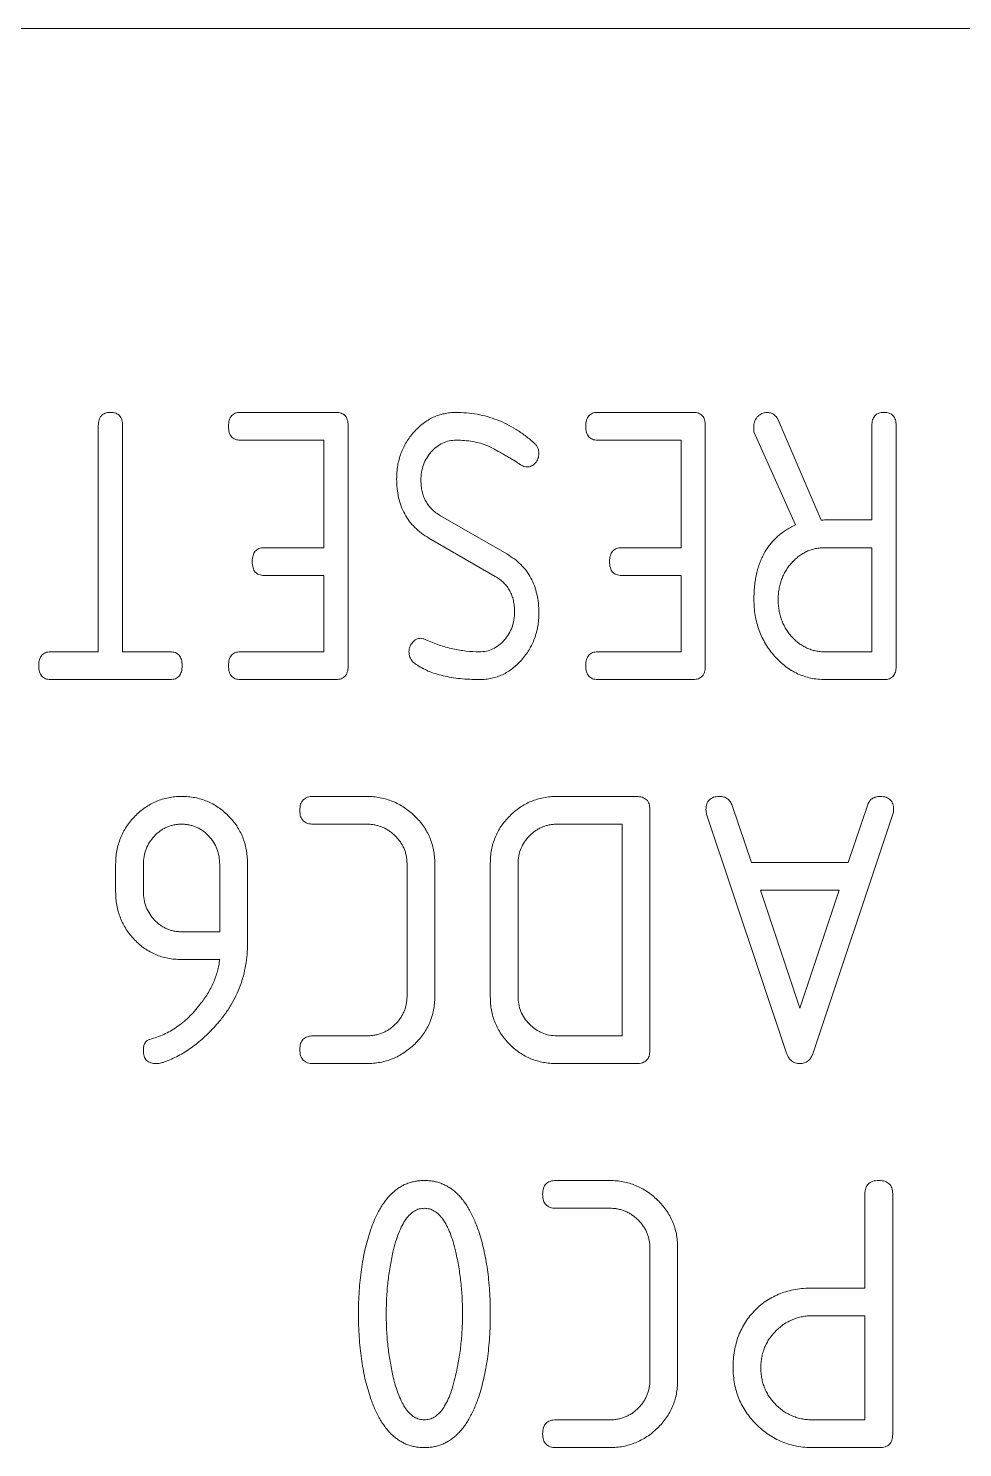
# Model space of a CAD drawing. Header units: inches. Extents: x 0.05 to 2.17, y 6.91 to 8.42.
# Drawn here: x 0.5062 to 0.7495, y 8.052 to 8.4215 of the extents above; entities that cross this region are included whole.
import ezdxf

# ---------------------------------------------------------------- set-up
doc = ezdxf.new("R2010")
doc.units = ezdxf.units.IN
doc.header["$MEASUREMENT"] = 0

msp = doc.modelspace()

# ---------------------------------------------------------------- linework, layer by layer
at = {"color": 7, "linetype": 'Continuous', "lineweight": 15}
for p, q in [((2.16353, 8.42152), (0.06353, 8.42152)), ((0.56143, 8.32152), (0.58632, 8.32152)), ((0.65448, 8.32152), (0.67936, 8.32152)), ((0.7015, 8.31955), (0.71273, 8.29346)), ((0.52444, 8.25918), (0.52444, 8.31806)), ((0.53076, 8.31806), (0.53076, 8.25918)), ((0.58948, 8.31804), (0.58948, 8.25543)), ((0.68252, 8.31804), (0.68252, 8.25543)), ((0.69517, 8.31646), (0.69517, 8.31804)), ((0.70598, 8.29221), (0.69517, 8.31646)), ((0.72589, 8.29351), (0.72589, 8.31802)), ((0.73221, 8.31804), (0.73221, 8.25543)), ((0.58316, 8.31429), (0.56143, 8.31429)), ((0.58316, 8.28629), (0.58316, 8.31429)), ((0.6762, 8.31429), (0.65448, 8.31429)), ((0.6762, 8.28629), (0.6762, 8.31429)), ((0.61357, 8.29461), (0.63084, 8.28465)), ((0.71383, 8.29351), (0.72589, 8.29351)), ((0.56765, 8.28629), (0.58316, 8.28629)), ((0.62782, 8.2788), (0.61055, 8.28877)), ((0.66069, 8.28629), (0.6762, 8.28629)), ((0.72589, 8.28629), (0.71369, 8.28629)), ((0.72589, 8.25918), (0.72589, 8.28629)), ((0.58316, 8.27906), (0.56765, 8.27906)), ((0.58316, 8.25918), (0.58316, 8.27906)), ((0.6762, 8.27906), (0.66069, 8.27906)), ((0.6762, 8.25918), (0.6762, 8.27906)), ((0.51203, 8.25918), (0.52444, 8.25918)), ((0.53076, 8.25918), (0.54317, 8.25918)), ((0.56143, 8.25918), (0.58316, 8.25918)), ((0.65448, 8.25918), (0.6762, 8.25918)), ((0.71369, 8.25918), (0.72589, 8.25918)), ((0.54317, 8.25196), (0.51203, 8.25196)), ((0.58632, 8.25196), (0.56143, 8.25196)), ((0.67936, 8.25196), (0.65448, 8.25196)), ((0.72912, 8.25196), (0.71369, 8.25196)), ((0.5804, 8.22152), (0.59436, 8.22152)), ((0.64384, 8.22152), (0.66461, 8.22152)), ((0.68951, 8.21917), (0.69454, 8.20435)), ((0.7197, 8.20435), (0.72473, 8.21917)), ((0.66807, 8.21804), (0.66807, 8.15543)), ((0.70368, 8.15464), (0.68285, 8.21693)), ((0.73139, 8.21693), (0.71061, 8.15475)), ((0.59436, 8.21429), (0.5804, 8.21429)), ((0.66084, 8.21429), (0.64391, 8.21429)), ((0.66084, 8.15918), (0.66084, 8.21429)), ((0.56328, 8.20422), (0.56328, 8.18326)), ((0.69454, 8.20435), (0.7197, 8.20435)), ((0.52896, 8.19674), (0.52896, 8.20383)), ((0.53618, 8.20379), (0.53618, 8.19679)), ((0.55606, 8.18629), (0.55606, 8.20379)), ((0.60484, 8.16952), (0.60484, 8.20396)), ((0.61206, 8.20413), (0.61206, 8.16935)), ((0.62652, 8.16935), (0.62652, 8.20413)), ((0.63374, 8.20396), (0.63374, 8.16952)), ((0.71737, 8.19713), (0.69687, 8.19713)), ((0.69687, 8.19713), (0.70713, 8.16636)), ((0.70713, 8.16636), (0.71737, 8.19713)), ((0.54612, 8.18629), (0.55606, 8.18629)), ((0.55606, 8.17906), (0.54605, 8.17906)), ((0.5804, 8.15918), (0.59436, 8.15918)), ((0.64391, 8.15918), (0.66084, 8.15918)), ((0.59436, 8.15196), (0.5804, 8.15196)), ((0.66461, 8.15196), (0.64384, 8.15196)), ((0.64364, 8.12152), (0.6576, 8.12152)), ((0.72408, 8.09351), (0.72408, 8.11802)), ((0.73131, 8.11804), (0.73131, 8.05543)), ((0.6576, 8.11429), (0.64364, 8.11429)), ((0.66807, 8.06952), (0.66807, 8.10396)), ((0.6753, 8.10413), (0.6753, 8.06935)), ((0.71035, 8.09351), (0.72408, 8.09351)), ((0.72408, 8.08629), (0.71053, 8.08629)), ((0.72408, 8.05918), (0.72408, 8.08629)), ((0.64364, 8.05918), (0.6576, 8.05918)), ((0.71053, 8.05918), (0.72408, 8.05918)), ((0.6576, 8.05196), (0.64364, 8.05196)), ((0.72785, 8.05196), (0.71053, 8.05196))]:
    msp.add_line(p, q, dxfattribs=at)
for points, knots in [([(0.52444, 8.31806), (0.52445, 8.31833), (0.52448, 8.31883), (0.5246, 8.31955), (0.52487, 8.32015), (0.52521, 8.32067), (0.52567, 8.32106), (0.52623, 8.32134), (0.52689, 8.32148), (0.52736, 8.3215), (0.5276, 8.32152)], [0, 0, 0, 0, 0.150342, 0.284503, 0.40473, 0.51639, 0.626551, 0.738335, 0.862778, 1, 1, 1, 1]), ([(0.5276, 8.32152), (0.52785, 8.32151), (0.52832, 8.32149), (0.52898, 8.32133), (0.52954, 8.32107), (0.53, 8.32066), (0.53036, 8.32016), (0.53059, 8.31955), (0.53075, 8.31884), (0.53076, 8.31833), (0.53076, 8.31806)], [0, 0, 0, 0, 0.139663, 0.26139, 0.375385, 0.483408, 0.596428, 0.715489, 0.850015, 1, 1, 1, 1]), ([(0.55834, 8.3179), (0.55835, 8.31819), (0.55836, 8.31872), (0.55852, 8.31946), (0.55875, 8.3201), (0.5591, 8.32062), (0.55955, 8.32103), (0.56009, 8.32132), (0.56073, 8.32149), (0.56119, 8.32151), (0.56143, 8.32152)], [0, 0, 0, 0, 0.155948, 0.293922, 0.41637, 0.528685, 0.637124, 0.746306, 0.867203, 1, 1, 1, 1]), ([(0.58632, 8.32152), (0.58657, 8.3215), (0.58704, 8.32148), (0.5877, 8.32133), (0.58825, 8.32105), (0.58872, 8.32066), (0.58907, 8.32016), (0.58931, 8.31955), (0.58947, 8.31883), (0.58948, 8.31832), (0.58948, 8.31804)], [0, 0, 0, 0, 0.139372, 0.260845, 0.375774, 0.481867, 0.594652, 0.713464, 0.847709, 1, 1, 1, 1]), ([(0.60213, 8.3042), (0.60214, 8.30478), (0.60217, 8.30593), (0.60238, 8.30763), (0.60274, 8.30926), (0.60323, 8.31083), (0.60387, 8.31233), (0.60466, 8.31377), (0.60558, 8.31514), (0.60664, 8.31644), (0.60779, 8.31762), (0.60902, 8.31867), (0.6103, 8.31954), (0.61164, 8.32027), (0.61304, 8.32082), (0.6145, 8.32122), (0.61601, 8.32146), (0.61704, 8.3215), (0.61755, 8.32152)], [0, 0, 0, 0, 0.068018, 0.134301, 0.198804, 0.262594, 0.325206, 0.388983, 0.452981, 0.518037, 0.583152, 0.644979, 0.705331, 0.763946, 0.822266, 0.880239, 0.93962, 1, 1, 1, 1]), ([(0.61755, 8.32152), (0.61849, 8.32149), (0.62035, 8.32144), (0.6231, 8.32106), (0.62576, 8.32046), (0.62834, 8.31959), (0.63086, 8.31849), (0.63327, 8.31712), (0.63562, 8.31553), (0.63707, 8.31429), (0.63781, 8.31367)], [0, 0, 0, 0, 0.126507, 0.250812, 0.373288, 0.495189, 0.618027, 0.742566, 0.86957, 1, 1, 1, 1]), ([(0.65139, 8.3179), (0.65139, 8.31819), (0.6514, 8.31872), (0.65156, 8.31946), (0.65179, 8.3201), (0.65214, 8.32062), (0.65259, 8.32103), (0.65313, 8.32132), (0.65378, 8.32149), (0.65424, 8.32151), (0.65448, 8.32152)], [0, 0, 0, 0, 0.155948, 0.293922, 0.41637, 0.528685, 0.637124, 0.746306, 0.867203, 1, 1, 1, 1]), ([(0.67936, 8.32152), (0.67961, 8.3215), (0.68008, 8.32148), (0.68074, 8.32133), (0.6813, 8.32105), (0.68176, 8.32066), (0.68212, 8.32016), (0.68235, 8.31955), (0.68251, 8.31883), (0.68252, 8.31832), (0.68252, 8.31804)], [0, 0, 0, 0, 0.139372, 0.260845, 0.375774, 0.481867, 0.594652, 0.713464, 0.847709, 1, 1, 1, 1]), ([(0.69517, 8.31804), (0.69518, 8.31827), (0.69519, 8.31871), (0.69542, 8.31934), (0.69572, 8.31994), (0.69617, 8.32047), (0.69667, 8.32093), (0.69724, 8.32126), (0.69785, 8.32147), (0.69828, 8.3215), (0.69849, 8.32152)], [0, 0, 0, 0, 0.125764, 0.248873, 0.375285, 0.506038, 0.638223, 0.761245, 0.879283, 1, 1, 1, 1]), ([(0.69849, 8.32152), (0.69882, 8.32149), (0.69945, 8.32145), (0.70032, 8.32106), (0.70104, 8.32042), (0.70134, 8.31985), (0.7015, 8.31955)], [0, 0, 0, 0, 0.257866, 0.496797, 0.735613, 1, 1, 1, 1]), ([(0.72589, 8.31802), (0.7259, 8.31829), (0.72592, 8.31881), (0.72605, 8.31953), (0.72632, 8.32014), (0.72665, 8.32066), (0.72712, 8.32104), (0.72767, 8.32134), (0.72833, 8.32148), (0.7288, 8.3215), (0.72905, 8.32152)], [0, 0, 0, 0, 0.151993, 0.287864, 0.407326, 0.518275, 0.627735, 0.740001, 0.863652, 1, 1, 1, 1]), ([(0.72905, 8.32152), (0.7293, 8.3215), (0.72977, 8.32148), (0.73043, 8.32133), (0.73098, 8.32105), (0.73145, 8.32066), (0.7318, 8.32016), (0.73203, 8.31955), (0.7322, 8.31883), (0.7322, 8.31832), (0.73221, 8.31804)], [0, 0, 0, 0, 0.139372, 0.260845, 0.375774, 0.481867, 0.594652, 0.713464, 0.847709, 1, 1, 1, 1]), ([(0.56143, 8.31429), (0.56119, 8.3143), (0.56073, 8.31432), (0.56009, 8.31448), (0.55955, 8.31478), (0.5591, 8.31518), (0.55875, 8.31571), (0.55852, 8.31634), (0.55836, 8.31708), (0.55835, 8.31762), (0.55834, 8.3179)], [0, 0, 0, 0, 0.132797, 0.253694, 0.362876, 0.471315, 0.58363, 0.706078, 0.844052, 1, 1, 1, 1]), ([(0.65448, 8.31429), (0.65424, 8.3143), (0.65378, 8.31432), (0.65313, 8.31448), (0.65259, 8.31478), (0.65214, 8.31518), (0.65179, 8.31571), (0.65156, 8.31634), (0.6514, 8.31708), (0.65139, 8.31762), (0.65139, 8.3179)], [0, 0, 0, 0, 0.132797, 0.253694, 0.362876, 0.471315, 0.58363, 0.706078, 0.844052, 1, 1, 1, 1]), ([(0.61767, 8.31429), (0.61705, 8.31426), (0.61583, 8.31419), (0.61409, 8.31358), (0.61249, 8.31261), (0.6111, 8.31127), (0.60991, 8.30969), (0.60907, 8.3079), (0.60854, 8.30595), (0.60848, 8.3046), (0.60845, 8.3039)], [0, 0, 0, 0, 0.119624, 0.236601, 0.354532, 0.481489, 0.61041, 0.736143, 0.864956, 1, 1, 1, 1]), ([(0.62585, 8.31282), (0.62522, 8.31305), (0.62394, 8.31352), (0.62192, 8.31395), (0.61982, 8.31425), (0.61839, 8.31428), (0.61767, 8.31429)], [0, 0, 0, 0, 0.2422726, 0.4879071, 0.7399275, 1, 1, 1, 1]), ([(0.63432, 8.30795), (0.63408, 8.30811), (0.63358, 8.30845), (0.63276, 8.30898), (0.63184, 8.30952), (0.63084, 8.31012), (0.62972, 8.31073), (0.62852, 8.3114), (0.62722, 8.31211), (0.62632, 8.31258), (0.62585, 8.31282)], [0, 0, 0, 0, 0.088515, 0.187864, 0.297329, 0.416456, 0.547041, 0.687304, 0.838513, 1, 1, 1, 1]), ([(0.63781, 8.31367), (0.63802, 8.31347), (0.63842, 8.31308), (0.63885, 8.31238), (0.63912, 8.31162), (0.63915, 8.31108), (0.63916, 8.3108)], [0, 0, 0, 0, 0.262511, 0.506795, 0.748356, 1, 1, 1, 1]), ([(0.63609, 8.30732), (0.63581, 8.30735), (0.63518, 8.30744), (0.63463, 8.30777), (0.63432, 8.30795)], [0, 0, 0, 0, 0.43297, 1, 1, 1, 1]), ([(0.63916, 8.3108), (0.63915, 8.31057), (0.63913, 8.31012), (0.63896, 8.30947), (0.63866, 8.30887), (0.63826, 8.30833), (0.63779, 8.30789), (0.63727, 8.30755), (0.63669, 8.30736), (0.63629, 8.30733), (0.63609, 8.30732)], [0, 0, 0, 0, 0.134821, 0.262538, 0.39131, 0.520752, 0.648793, 0.765945, 0.881286, 1, 1, 1, 1]), ([(0.61055, 8.28877), (0.60988, 8.28919), (0.60857, 8.29001), (0.60685, 8.29152), (0.60538, 8.29319), (0.60418, 8.29505), (0.60326, 8.29709), (0.60259, 8.29931), (0.60219, 8.3017), (0.60215, 8.30335), (0.60213, 8.3042)], [0, 0, 0, 0, 0.1282779, 0.2505507, 0.3700941, 0.4882234, 0.6081099, 0.7324587, 0.8624486, 1, 1, 1, 1]), ([(0.60845, 8.3039), (0.60847, 8.30339), (0.6085, 8.30239), (0.60874, 8.30095), (0.60913, 8.29962), (0.60971, 8.2984), (0.61043, 8.29727), (0.61132, 8.29626), (0.61237, 8.29536), (0.61317, 8.29487), (0.61357, 8.29461)], [0, 0, 0, 0, 0.13804, 0.267551, 0.390365, 0.510299, 0.629203, 0.748396, 0.871287, 1, 1, 1, 1]), ([(0.71273, 8.29346), (0.71289, 8.29347), (0.71326, 8.29351), (0.71362, 8.29351), (0.71383, 8.29351)], [0, 0, 0, 0, 0.4367876, 1, 1, 1, 1]), ([(0.69517, 8.27282), (0.69518, 8.27341), (0.6952, 8.27456), (0.69532, 8.27625), (0.69553, 8.27787), (0.69583, 8.27941), (0.69621, 8.28088), (0.69668, 8.28229), (0.69723, 8.28362), (0.69786, 8.28487), (0.69857, 8.28606), (0.69938, 8.28716), (0.70026, 8.28819), (0.70125, 8.28914), (0.7023, 8.29003), (0.70345, 8.29084), (0.70467, 8.29157), (0.70554, 8.292), (0.70598, 8.29221)], [0, 0, 0, 0, 0.07476, 0.14671, 0.215459, 0.281829, 0.346072, 0.408467, 0.469315, 0.528944, 0.586879, 0.644642, 0.702295, 0.7598, 0.818364, 0.877096, 0.937697, 1, 1, 1, 1]), ([(0.56454, 8.28267), (0.56454, 8.28296), (0.56455, 8.28349), (0.56471, 8.28423), (0.56495, 8.28487), (0.56529, 8.28539), (0.56574, 8.2858), (0.56629, 8.28608), (0.56694, 8.28626), (0.5674, 8.28628), (0.56765, 8.28629)], [0, 0, 0, 0, 0.155579, 0.293226, 0.415384, 0.527434, 0.635616, 0.746825, 0.864935, 1, 1, 1, 1]), ([(0.65758, 8.28267), (0.65759, 8.28296), (0.6576, 8.28349), (0.65776, 8.28423), (0.65799, 8.28487), (0.65834, 8.28539), (0.65879, 8.2858), (0.65934, 8.28608), (0.65998, 8.28626), (0.66044, 8.28628), (0.66069, 8.28629)], [0, 0, 0, 0, 0.155579, 0.293226, 0.415384, 0.527434, 0.635616, 0.746825, 0.864935, 1, 1, 1, 1]), ([(0.71369, 8.28629), (0.71327, 8.28628), (0.71245, 8.28626), (0.71123, 8.28607), (0.71007, 8.28575), (0.70895, 8.28534), (0.7079, 8.28476), (0.70687, 8.28409), (0.70592, 8.28328), (0.70501, 8.28237), (0.70417, 8.28138), (0.70348, 8.2803), (0.70286, 8.27918), (0.70236, 8.278), (0.70196, 8.27676), (0.7017, 8.27546), (0.70152, 8.27412), (0.70151, 8.2732), (0.7015, 8.27273)], [0, 0, 0, 0, 0.061922, 0.121689, 0.180699, 0.239434, 0.298513, 0.357695, 0.419367, 0.483259, 0.547423, 0.610654, 0.67317, 0.735779, 0.799965, 0.864579, 0.931134, 1, 1, 1, 1]), ([(0.56765, 8.27906), (0.5674, 8.27907), (0.56694, 8.27908), (0.56629, 8.27926), (0.56574, 8.27954), (0.56529, 8.27995), (0.56495, 8.28048), (0.56471, 8.28111), (0.56455, 8.28185), (0.56454, 8.28239), (0.56454, 8.28267)], [0, 0, 0, 0, 0.135065, 0.253175, 0.364384, 0.472566, 0.584616, 0.706774, 0.844421, 1, 1, 1, 1]), ([(0.63084, 8.28465), (0.6315, 8.28423), (0.63279, 8.28342), (0.6345, 8.28193), (0.63596, 8.28027), (0.63714, 8.27841), (0.63805, 8.27637), (0.6387, 8.27416), (0.6391, 8.27178), (0.63914, 8.27013), (0.63916, 8.26928)], [0, 0, 0, 0, 0.127287, 0.249157, 0.368281, 0.486652, 0.606889, 0.730973, 0.861685, 1, 1, 1, 1]), ([(0.66069, 8.27906), (0.66044, 8.27907), (0.65998, 8.27908), (0.65934, 8.27926), (0.65879, 8.27954), (0.65834, 8.27995), (0.65799, 8.28048), (0.65776, 8.28111), (0.6576, 8.28185), (0.65759, 8.28239), (0.65758, 8.28267)], [0, 0, 0, 0, 0.135065, 0.253175, 0.364384, 0.472566, 0.584616, 0.706774, 0.844421, 1, 1, 1, 1]), ([(0.63284, 8.26957), (0.63282, 8.27009), (0.63279, 8.27108), (0.63257, 8.27252), (0.63217, 8.27385), (0.63162, 8.27507), (0.63089, 8.27617), (0.63004, 8.27719), (0.62899, 8.27806), (0.62821, 8.27855), (0.62782, 8.2788)], [0, 0, 0, 0, 0.139288, 0.269764, 0.393688, 0.514174, 0.631318, 0.750752, 0.872956, 1, 1, 1, 1]), ([(0.71369, 8.25196), (0.71306, 8.25198), (0.71181, 8.25202), (0.70998, 8.2523), (0.70822, 8.25279), (0.70653, 8.25346), (0.70491, 8.2543), (0.70338, 8.25537), (0.70191, 8.25661), (0.70054, 8.25803), (0.69928, 8.25957), (0.69818, 8.26123), (0.69724, 8.26295), (0.6965, 8.26477), (0.6959, 8.26667), (0.69548, 8.26865), (0.69522, 8.27071), (0.69519, 8.27211), (0.69517, 8.27282)], [0, 0, 0, 0, 0.061043, 0.120429, 0.178922, 0.237127, 0.295732, 0.355291, 0.417267, 0.481289, 0.546298, 0.609637, 0.672739, 0.735763, 0.799647, 0.864782, 0.931252, 1, 1, 1, 1]), ([(0.7015, 8.27273), (0.70151, 8.27227), (0.70152, 8.27135), (0.70171, 8.27001), (0.70196, 8.26871), (0.70237, 8.26748), (0.70285, 8.26629), (0.70348, 8.26517), (0.70417, 8.26409), (0.70501, 8.2631), (0.70592, 8.26219), (0.70687, 8.26138), (0.70789, 8.26071), (0.70895, 8.26015), (0.71007, 8.25971), (0.71123, 8.2594), (0.71245, 8.25921), (0.71327, 8.25919), (0.71369, 8.25918)], [0, 0, 0, 0, 0.068873, 0.135434, 0.200054, 0.263584, 0.32684, 0.389362, 0.452599, 0.516769, 0.580667, 0.642345, 0.701532, 0.760293, 0.819284, 0.8783, 0.938072, 1, 1, 1, 1]), ([(0.62369, 8.25918), (0.62431, 8.25922), (0.62552, 8.25928), (0.62724, 8.25989), (0.62882, 8.26087), (0.63022, 8.26219), (0.63137, 8.26379), (0.63225, 8.26557), (0.63275, 8.26752), (0.63281, 8.26888), (0.63284, 8.26957)], [0, 0, 0, 0, 0.119129, 0.235647, 0.353207, 0.479311, 0.608879, 0.73545, 0.864483, 1, 1, 1, 1]), ([(0.63916, 8.26928), (0.63915, 8.26869), (0.63913, 8.26754), (0.63891, 8.26584), (0.63856, 8.26421), (0.63806, 8.26264), (0.63742, 8.26114), (0.63664, 8.2597), (0.63572, 8.25833), (0.63467, 8.25703), (0.63352, 8.25585), (0.63231, 8.25481), (0.63103, 8.25393), (0.6297, 8.2532), (0.6283, 8.25265), (0.62686, 8.25226), (0.62535, 8.25201), (0.62433, 8.25197), (0.62381, 8.25196)], [0, 0, 0, 0, 0.068161, 0.1345827, 0.1992205, 0.263145, 0.3263934, 0.3895583, 0.4536901, 0.5193098, 0.5837841, 0.6457411, 0.7057667, 0.7645045, 0.8224356, 0.8805305, 0.9394939, 1, 1, 1, 1]), ([(0.60535, 8.25918), (0.60536, 8.25942), (0.60538, 8.25987), (0.60555, 8.26052), (0.60585, 8.26111), (0.60625, 8.26165), (0.60672, 8.2621), (0.60725, 8.26246), (0.60784, 8.26264), (0.60825, 8.26267), (0.60845, 8.26269)], [0, 0, 0, 0, 0.133963, 0.260868, 0.388821, 0.51744, 0.644666, 0.764839, 0.882041, 1, 1, 1, 1]), ([(0.60845, 8.26269), (0.60864, 8.26266), (0.60909, 8.2626), (0.60951, 8.26241), (0.60975, 8.2623)], [0, 0, 0, 0, 0.421587, 1, 1, 1, 1]), ([(0.60975, 8.2623), (0.61091, 8.26182), (0.61318, 8.26087), (0.6167, 8.25992), (0.6202, 8.2593), (0.62253, 8.25922), (0.62369, 8.25918)], [0, 0, 0, 0, 0.2612, 0.513695, 0.758316, 1, 1, 1, 1]), ([(0.50893, 8.25557), (0.50893, 8.25585), (0.50894, 8.25639), (0.5091, 8.25713), (0.50933, 8.25777), (0.50968, 8.25829), (0.51013, 8.2587), (0.51068, 8.25898), (0.51133, 8.25916), (0.51179, 8.25918), (0.51203, 8.25918)], [0, 0, 0, 0, 0.155579, 0.293226, 0.415384, 0.527434, 0.635616, 0.746825, 0.864935, 1, 1, 1, 1]), ([(0.54317, 8.25918), (0.54341, 8.25917), (0.54387, 8.25916), (0.54451, 8.25899), (0.54506, 8.2587), (0.54551, 8.25829), (0.54585, 8.25777), (0.54609, 8.25713), (0.54625, 8.25639), (0.54626, 8.25585), (0.54626, 8.25557)], [0, 0, 0, 0, 0.132797, 0.253694, 0.362876, 0.471315, 0.58363, 0.706078, 0.844052, 1, 1, 1, 1]), ([(0.55834, 8.25557), (0.55835, 8.25585), (0.55836, 8.25639), (0.55852, 8.25713), (0.55875, 8.25777), (0.5591, 8.25829), (0.55955, 8.2587), (0.56009, 8.25899), (0.56073, 8.25916), (0.56119, 8.25917), (0.56143, 8.25918)], [0, 0, 0, 0, 0.155948, 0.293922, 0.41637, 0.528685, 0.637124, 0.746306, 0.867203, 1, 1, 1, 1]), ([(0.60718, 8.2559), (0.6069, 8.25611), (0.60636, 8.25651), (0.60579, 8.25733), (0.6054, 8.25821), (0.60536, 8.25886), (0.60535, 8.25918)], [0, 0, 0, 0, 0.268137, 0.512845, 0.750057, 1, 1, 1, 1]), ([(0.65139, 8.25557), (0.65139, 8.25585), (0.6514, 8.25639), (0.65156, 8.25713), (0.65179, 8.25777), (0.65214, 8.25829), (0.65259, 8.2587), (0.65313, 8.25899), (0.65378, 8.25916), (0.65424, 8.25917), (0.65448, 8.25918)], [0, 0, 0, 0, 0.155948, 0.293922, 0.41637, 0.528685, 0.637124, 0.746306, 0.867203, 1, 1, 1, 1]), ([(0.51203, 8.25196), (0.51179, 8.25197), (0.51133, 8.25198), (0.51068, 8.25216), (0.51013, 8.25244), (0.50968, 8.25285), (0.50933, 8.25338), (0.5091, 8.25401), (0.50894, 8.25475), (0.50893, 8.25529), (0.50893, 8.25557)], [0, 0, 0, 0, 0.135065, 0.253175, 0.364384, 0.472566, 0.584616, 0.706774, 0.844421, 1, 1, 1, 1]), ([(0.54626, 8.25557), (0.54626, 8.25529), (0.54625, 8.25475), (0.54609, 8.25401), (0.54585, 8.25338), (0.54551, 8.25285), (0.54506, 8.25245), (0.54451, 8.25215), (0.54387, 8.25199), (0.54341, 8.25197), (0.54317, 8.25196)], [0, 0, 0, 0, 0.155948, 0.293922, 0.41637, 0.528685, 0.637124, 0.746306, 0.867203, 1, 1, 1, 1]), ([(0.56143, 8.25196), (0.56119, 8.25197), (0.56073, 8.25199), (0.56009, 8.25215), (0.55955, 8.25245), (0.5591, 8.25285), (0.55875, 8.25338), (0.55852, 8.25401), (0.55836, 8.25475), (0.55835, 8.25529), (0.55834, 8.25557)], [0, 0, 0, 0, 0.132797, 0.253694, 0.362876, 0.471315, 0.58363, 0.706078, 0.844052, 1, 1, 1, 1]), ([(0.58948, 8.25543), (0.58948, 8.25516), (0.58947, 8.25464), (0.58931, 8.25393), (0.58908, 8.25331), (0.58871, 8.25282), (0.58826, 8.25242), (0.5877, 8.25214), (0.58704, 8.25199), (0.58657, 8.25197), (0.58632, 8.25196)], [0, 0, 0, 0, 0.152355, 0.286656, 0.405518, 0.516226, 0.624069, 0.739046, 0.86057, 1, 1, 1, 1]), ([(0.62381, 8.25196), (0.62293, 8.25197), (0.62122, 8.25199), (0.61873, 8.25217), (0.61641, 8.25247), (0.61425, 8.25292), (0.61223, 8.25345), (0.61039, 8.25414), (0.6087, 8.25493), (0.60768, 8.25558), (0.60718, 8.2559)], [0, 0, 0, 0, 0.1523051, 0.2960086, 0.4307467, 0.5578629, 0.6777723, 0.7906139, 0.8980556, 1, 1, 1, 1]), ([(0.65448, 8.25196), (0.65424, 8.25197), (0.65378, 8.25199), (0.65313, 8.25215), (0.65259, 8.25245), (0.65214, 8.25285), (0.65179, 8.25338), (0.65156, 8.25401), (0.6514, 8.25475), (0.65139, 8.25529), (0.65139, 8.25557)], [0, 0, 0, 0, 0.132797, 0.253694, 0.362876, 0.471315, 0.58363, 0.706078, 0.844052, 1, 1, 1, 1]), ([(0.68252, 8.25543), (0.68252, 8.25516), (0.68251, 8.25464), (0.68235, 8.25393), (0.68212, 8.25331), (0.68175, 8.25282), (0.6813, 8.25242), (0.68074, 8.25214), (0.68008, 8.25199), (0.67961, 8.25197), (0.67936, 8.25196)], [0, 0, 0, 0, 0.152355, 0.286656, 0.405518, 0.516226, 0.624069, 0.739046, 0.86057, 1, 1, 1, 1]), ([(0.73221, 8.25543), (0.7322, 8.25516), (0.7322, 8.25464), (0.73203, 8.25393), (0.7318, 8.25332), (0.73145, 8.25282), (0.731, 8.25243), (0.73046, 8.25213), (0.72982, 8.25199), (0.72936, 8.25197), (0.72912, 8.25196)], [0, 0, 0, 0, 0.154113, 0.289964, 0.410197, 0.520631, 0.629718, 0.741326, 0.864252, 1, 1, 1, 1]), ([(0.52896, 8.20383), (0.52897, 8.20444), (0.52901, 8.20563), (0.52924, 8.20738), (0.52963, 8.20906), (0.53019, 8.21067), (0.53089, 8.21221), (0.53177, 8.21368), (0.53278, 8.21508), (0.53395, 8.21638), (0.53522, 8.21759), (0.53658, 8.21864), (0.53802, 8.21951), (0.5395, 8.22026), (0.54106, 8.22083), (0.54269, 8.22122), (0.54439, 8.22147), (0.54554, 8.2215), (0.54612, 8.22152)], [0, 0, 0, 0, 0.066446, 0.130267, 0.193168, 0.254675, 0.316378, 0.377971, 0.440957, 0.505094, 0.569517, 0.631883, 0.692861, 0.753149, 0.813373, 0.874273, 0.936124, 1, 1, 1, 1]), ([(0.54612, 8.22152), (0.54671, 8.2215), (0.54787, 8.22146), (0.54957, 8.22124), (0.5512, 8.22084), (0.55276, 8.22029), (0.55426, 8.21958), (0.55568, 8.2187), (0.55704, 8.21767), (0.5583, 8.21649), (0.55948, 8.21522), (0.56049, 8.21385), (0.56136, 8.21241), (0.56207, 8.21091), (0.5626, 8.20933), (0.56301, 8.2077), (0.56323, 8.20598), (0.56327, 8.20482), (0.56328, 8.20422)], [0, 0, 0, 0, 0.065106, 0.128089, 0.189666, 0.250384, 0.310887, 0.372543, 0.434558, 0.498987, 0.563065, 0.625912, 0.687297, 0.748271, 0.809309, 0.871391, 0.934374, 1, 1, 1, 1]), ([(0.57692, 8.2179), (0.57693, 8.21818), (0.57695, 8.21872), (0.5771, 8.21947), (0.57738, 8.2201), (0.57777, 8.22063), (0.57827, 8.22104), (0.57889, 8.22132), (0.57961, 8.22149), (0.58013, 8.22151), (0.5804, 8.22152)], [0, 0, 0, 0, 0.147514, 0.2779, 0.396465, 0.506856, 0.614905, 0.731241, 0.857381, 1, 1, 1, 1]), ([(0.59436, 8.22152), (0.59496, 8.2215), (0.59613, 8.22147), (0.59786, 8.22122), (0.59952, 8.22082), (0.60111, 8.22027), (0.60264, 8.21954), (0.60411, 8.21867), (0.60552, 8.21763), (0.60684, 8.21644), (0.60807, 8.21516), (0.60913, 8.21378), (0.61004, 8.21233), (0.61077, 8.21082), (0.61136, 8.20924), (0.61177, 8.20759), (0.61201, 8.20588), (0.61205, 8.20472), (0.61206, 8.20413)], [0, 0, 0, 0, 0.064587, 0.127657, 0.189254, 0.249977, 0.31113, 0.373124, 0.436104, 0.501374, 0.566206, 0.628986, 0.690641, 0.751553, 0.81214, 0.873362, 0.935924, 1, 1, 1, 1]), ([(0.62652, 8.20413), (0.62654, 8.20471), (0.62657, 8.20588), (0.6268, 8.20759), (0.62719, 8.20924), (0.62777, 8.21081), (0.62847, 8.21233), (0.62934, 8.21378), (0.63037, 8.21515), (0.63156, 8.21644), (0.63283, 8.21763), (0.63421, 8.21866), (0.63565, 8.21955), (0.63716, 8.22027), (0.63874, 8.22082), (0.64038, 8.22122), (0.64208, 8.22146), (0.64325, 8.2215), (0.64384, 8.22152)], [0, 0, 0, 0, 0.064691, 0.127784, 0.18947, 0.250461, 0.311514, 0.37295, 0.435706, 0.500105, 0.564853, 0.627609, 0.688871, 0.750145, 0.810963, 0.872146, 0.935309, 1, 1, 1, 1]), ([(0.66461, 8.22152), (0.66488, 8.2215), (0.66539, 8.22148), (0.66611, 8.22134), (0.66671, 8.22104), (0.66724, 8.22068), (0.66762, 8.22016), (0.66789, 8.21955), (0.66804, 8.21883), (0.66806, 8.21832), (0.66807, 8.21804)], [0, 0, 0, 0, 0.143536, 0.272139, 0.388994, 0.498518, 0.609558, 0.725355, 0.853958, 1, 1, 1, 1]), ([(0.68269, 8.21804), (0.68271, 8.21832), (0.68273, 8.21883), (0.68287, 8.21956), (0.68317, 8.22016), (0.68354, 8.22067), (0.68406, 8.22105), (0.68466, 8.22134), (0.68539, 8.22148), (0.68591, 8.2215), (0.68618, 8.22152)], [0, 0, 0, 0, 0.145484, 0.273597, 0.390006, 0.500622, 0.60773, 0.726403, 0.854516, 1, 1, 1, 1]), ([(0.68618, 8.22152), (0.68657, 8.22149), (0.68731, 8.22145), (0.68832, 8.22099), (0.68909, 8.22021), (0.68936, 8.21953), (0.68951, 8.21917)], [0, 0, 0, 0, 0.265909, 0.503544, 0.737997, 1, 1, 1, 1]), ([(0.72473, 8.21917), (0.72487, 8.21953), (0.72515, 8.22021), (0.72592, 8.22099), (0.72693, 8.22145), (0.72767, 8.22149), (0.72806, 8.22152)], [0, 0, 0, 0, 0.262003, 0.496456, 0.734091, 1, 1, 1, 1]), ([(0.72806, 8.22152), (0.72833, 8.2215), (0.72885, 8.22148), (0.72958, 8.22134), (0.73018, 8.22105), (0.7307, 8.22067), (0.73107, 8.22016), (0.73137, 8.21956), (0.73151, 8.21883), (0.73153, 8.21832), (0.73155, 8.21804)], [0, 0, 0, 0, 0.145484, 0.273597, 0.39227, 0.499378, 0.609994, 0.726403, 0.854516, 1, 1, 1, 1]), ([(0.5804, 8.21429), (0.58013, 8.2143), (0.57961, 8.21431), (0.57889, 8.21449), (0.57827, 8.21476), (0.57777, 8.21518), (0.57738, 8.2157), (0.5771, 8.21633), (0.57695, 8.21709), (0.57693, 8.21762), (0.57692, 8.2179)], [0, 0, 0, 0, 0.142619, 0.268759, 0.385095, 0.493144, 0.603535, 0.7221, 0.852486, 1, 1, 1, 1]), ([(0.68285, 8.21693), (0.68281, 8.2171), (0.68271, 8.21747), (0.6827, 8.21784), (0.68269, 8.21804)], [0, 0, 0, 0, 0.473412, 1, 1, 1, 1]), ([(0.73155, 8.21804), (0.73154, 8.21784), (0.73153, 8.21747), (0.73143, 8.2171), (0.73139, 8.21693)], [0, 0, 0, 0, 0.526588, 1, 1, 1, 1]), ([(0.54612, 8.21429), (0.54578, 8.21428), (0.54511, 8.21427), (0.54412, 8.2141), (0.54317, 8.21387), (0.54226, 8.21354), (0.5414, 8.21311), (0.54057, 8.21256), (0.53979, 8.21193), (0.53881, 8.21099), (0.53777, 8.20964), (0.53683, 8.20784), (0.53629, 8.20586), (0.53622, 8.20449), (0.53618, 8.20379)], [0, 0, 0, 0, 0.063251, 0.125446, 0.186117, 0.244983, 0.305825, 0.366686, 0.428508, 0.493067, 0.620703, 0.743963, 0.869597, 1, 1, 1, 1]), ([(0.55606, 8.20379), (0.55602, 8.2045), (0.55596, 8.20588), (0.5554, 8.20787), (0.55448, 8.20969), (0.55341, 8.21101), (0.55245, 8.21197), (0.55166, 8.21259), (0.55083, 8.21312), (0.54996, 8.21354), (0.54906, 8.21388), (0.54812, 8.21412), (0.54713, 8.21427), (0.54646, 8.21428), (0.54612, 8.21429)], [0, 0, 0, 0, 0.132029, 0.257546, 0.381472, 0.508838, 0.572708, 0.63516, 0.695488, 0.755098, 0.815037, 0.874801, 0.936808, 1, 1, 1, 1]), ([(0.60484, 8.20396), (0.60483, 8.20431), (0.60482, 8.205), (0.60465, 8.20601), (0.60442, 8.20699), (0.6041, 8.20793), (0.60365, 8.20882), (0.60311, 8.20967), (0.60249, 8.2105), (0.60177, 8.21127), (0.60099, 8.21196), (0.60017, 8.21259), (0.5993, 8.21312), (0.59839, 8.21354), (0.59744, 8.21388), (0.59645, 8.21412), (0.59542, 8.21427), (0.59472, 8.21428), (0.59436, 8.21429)], [0, 0, 0, 0, 0.063915, 0.126772, 0.1881, 0.248418, 0.309013, 0.370305, 0.433132, 0.497864, 0.562652, 0.62548, 0.68705, 0.74805, 0.809469, 0.871635, 0.935223, 1, 1, 1, 1]), ([(0.64391, 8.21429), (0.64356, 8.21428), (0.64288, 8.21427), (0.64188, 8.21412), (0.64092, 8.21388), (0.64, 8.21354), (0.63911, 8.21312), (0.63827, 8.21259), (0.63747, 8.21197), (0.63646, 8.21104), (0.63539, 8.20972), (0.63443, 8.20794), (0.63384, 8.206), (0.63378, 8.20465), (0.63374, 8.20396)], [0, 0, 0, 0, 0.0640398, 0.1268868, 0.1874744, 0.2482076, 0.3093695, 0.3704119, 0.4335272, 0.4980332, 0.6257554, 0.7481073, 0.8715221, 1, 1, 1, 1]), ([(0.53618, 8.19679), (0.53622, 8.19608), (0.53628, 8.19469), (0.53686, 8.19271), (0.53777, 8.19089), (0.53884, 8.18956), (0.53981, 8.18861), (0.54061, 8.188), (0.54143, 8.18746), (0.5423, 8.18704), (0.54319, 8.18668), (0.54414, 8.18647), (0.54511, 8.1863), (0.54578, 8.18629), (0.54612, 8.18629)], [0, 0, 0, 0, 0.132151, 0.25802, 0.382061, 0.509545, 0.574103, 0.63538, 0.696977, 0.756642, 0.815815, 0.875422, 0.93675, 1, 1, 1, 1]), ([(0.54605, 8.17906), (0.54546, 8.17907), (0.54429, 8.17911), (0.54258, 8.17936), (0.54094, 8.17974), (0.53938, 8.18032), (0.53788, 8.18104), (0.53647, 8.18194), (0.53512, 8.18299), (0.53386, 8.18418), (0.53272, 8.18549), (0.5317, 8.18689), (0.53085, 8.18836), (0.53016, 8.1899), (0.52961, 8.19151), (0.52925, 8.19319), (0.52899, 8.19494), (0.52897, 8.19614), (0.52896, 8.19674)], [0, 0, 0, 0, 0.064932, 0.127319, 0.188744, 0.248994, 0.309081, 0.36992, 0.431906, 0.495629, 0.559838, 0.622131, 0.683936, 0.745452, 0.806819, 0.869631, 0.933548, 1, 1, 1, 1]), ([(0.56328, 8.18326), (0.56327, 8.18229), (0.56323, 8.18037), (0.56284, 8.17755), (0.56226, 8.17481), (0.56142, 8.17216), (0.56033, 8.16961), (0.55901, 8.16714), (0.55745, 8.16477), (0.55624, 8.16329), (0.55563, 8.16254)], [0, 0, 0, 0, 0.1288862, 0.2549763, 0.378462, 0.5004574, 0.6234308, 0.7467772, 0.871798, 1, 1, 1, 1]), ([(0.55092, 8.1673), (0.55127, 8.16777), (0.55196, 8.1687), (0.55293, 8.17012), (0.55371, 8.17159), (0.55444, 8.17304), (0.55501, 8.17453), (0.5555, 8.17602), (0.55584, 8.17753), (0.55598, 8.17855), (0.55606, 8.17906)], [0, 0, 0, 0, 0.135995, 0.26764, 0.395502, 0.519861, 0.642294, 0.763204, 0.881251, 1, 1, 1, 1]), ([(0.53786, 8.15827), (0.53848, 8.15844), (0.53971, 8.1588), (0.54149, 8.15953), (0.54323, 8.1604), (0.54488, 8.16147), (0.5465, 8.16268), (0.54804, 8.16406), (0.54953, 8.16561), (0.55045, 8.16673), (0.55092, 8.1673)], [0, 0, 0, 0, 0.118735, 0.237396, 0.356861, 0.478916, 0.602353, 0.730959, 0.863079, 1, 1, 1, 1]), ([(0.59436, 8.15918), (0.59472, 8.15919), (0.59543, 8.15921), (0.59647, 8.15935), (0.59747, 8.15959), (0.59842, 8.15993), (0.59933, 8.16036), (0.60021, 8.16086), (0.60103, 8.16149), (0.6018, 8.1622), (0.60252, 8.16296), (0.60314, 8.16378), (0.60366, 8.16465), (0.60409, 8.16555), (0.60443, 8.16648), (0.60467, 8.16746), (0.60482, 8.16848), (0.60483, 8.16917), (0.60484, 8.16952)], [0, 0, 0, 0, 0.065545, 0.129895, 0.191971, 0.253302, 0.314213, 0.375996, 0.438733, 0.502787, 0.567425, 0.630162, 0.691644, 0.751776, 0.812296, 0.873535, 0.936177, 1, 1, 1, 1]), ([(0.61206, 8.16935), (0.61205, 8.16876), (0.61201, 8.16759), (0.61177, 8.16588), (0.61136, 8.16423), (0.61077, 8.16266), (0.61004, 8.16114), (0.60913, 8.1597), (0.60806, 8.15832), (0.60685, 8.15702), (0.60552, 8.15585), (0.60411, 8.1548), (0.60264, 8.15393), (0.60111, 8.1532), (0.59952, 8.15265), (0.59786, 8.15225), (0.59613, 8.15201), (0.59496, 8.15198), (0.59436, 8.15196)], [0, 0, 0, 0, 0.0640736, 0.1266339, 0.1878537, 0.2484385, 0.3093492, 0.371002, 0.4337799, 0.4989829, 0.56391, 0.6268879, 0.68888, 0.7500312, 0.8107522, 0.8723476, 0.935415, 1, 1, 1, 1]), ([(0.64384, 8.15196), (0.64324, 8.15198), (0.64207, 8.15201), (0.64034, 8.15224), (0.63869, 8.15263), (0.63711, 8.15319), (0.63559, 8.15389), (0.63415, 8.15477), (0.63279, 8.1558), (0.63151, 8.15696), (0.63035, 8.15825), (0.62932, 8.15963), (0.62846, 8.16107), (0.62775, 8.16259), (0.62719, 8.16418), (0.6268, 8.16584), (0.62657, 8.16757), (0.62654, 8.16875), (0.62652, 8.16935)], [0, 0, 0, 0, 0.0655855, 0.1285461, 0.1906043, 0.2512946, 0.312219, 0.3730844, 0.4357082, 0.4992431, 0.5631601, 0.6254751, 0.6867826, 0.747707, 0.8088843, 0.8709424, 0.9344145, 1, 1, 1, 1]), ([(0.63374, 8.16952), (0.63378, 8.16883), (0.63384, 8.16747), (0.63443, 8.16553), (0.63538, 8.16374), (0.63668, 8.16217), (0.63822, 8.16083), (0.63999, 8.1599), (0.64189, 8.15927), (0.64322, 8.15921), (0.64391, 8.15918)], [0, 0, 0, 0, 0.1285166, 0.2519687, 0.3751308, 0.5028915, 0.6304234, 0.7520404, 0.8732299, 1, 1, 1, 1]), ([(0.55563, 8.16254), (0.55514, 8.16198), (0.55416, 8.16088), (0.55261, 8.15934), (0.55105, 8.15792), (0.54944, 8.15664), (0.54779, 8.15548), (0.54612, 8.15443), (0.5444, 8.15352), (0.54323, 8.15301), (0.54265, 8.15275)], [0, 0, 0, 0, 0.136973, 0.269525, 0.397996, 0.523427, 0.645581, 0.76608, 0.883786, 1, 1, 1, 1]), ([(0.53618, 8.15535), (0.53619, 8.15573), (0.53621, 8.15641), (0.53654, 8.15732), (0.53709, 8.15799), (0.53761, 8.15818), (0.53786, 8.15827)], [0, 0, 0, 0, 0.310369, 0.562327, 0.778655, 1, 1, 1, 1]), ([(0.57692, 8.15557), (0.57693, 8.15585), (0.57695, 8.15639), (0.5771, 8.15714), (0.57738, 8.15777), (0.57777, 8.1583), (0.57827, 8.15871), (0.57889, 8.15899), (0.57961, 8.15916), (0.58013, 8.15918), (0.5804, 8.15918)], [0, 0, 0, 0, 0.147514, 0.2779, 0.396465, 0.506856, 0.614905, 0.731241, 0.857381, 1, 1, 1, 1]), ([(0.53957, 8.15196), (0.53931, 8.15197), (0.53881, 8.15199), (0.5381, 8.15214), (0.53751, 8.15241), (0.53701, 8.15278), (0.53664, 8.15328), (0.53636, 8.15388), (0.53622, 8.15458), (0.53619, 8.15508), (0.53618, 8.15535)], [0, 0, 0, 0, 0.144435, 0.273632, 0.389886, 0.5, 0.610114, 0.726368, 0.855565, 1, 1, 1, 1]), ([(0.54265, 8.15275), (0.54233, 8.15263), (0.54175, 8.15242), (0.54093, 8.15215), (0.54021, 8.15201), (0.53977, 8.15197), (0.53957, 8.15196)], [0, 0, 0, 0, 0.314824, 0.583466, 0.813367, 1, 1, 1, 1]), ([(0.5804, 8.15196), (0.58013, 8.15197), (0.57961, 8.15198), (0.57889, 8.15216), (0.57827, 8.15243), (0.57777, 8.15285), (0.57738, 8.15337), (0.5771, 8.154), (0.57695, 8.15476), (0.57693, 8.15529), (0.57692, 8.15557)], [0, 0, 0, 0, 0.142619, 0.268759, 0.385095, 0.493144, 0.603535, 0.7221, 0.852486, 1, 1, 1, 1]), ([(0.66807, 8.15543), (0.66806, 8.15516), (0.66804, 8.15464), (0.66789, 8.15392), (0.66762, 8.15331), (0.66723, 8.15281), (0.66672, 8.15243), (0.66611, 8.15213), (0.66539, 8.15199), (0.66488, 8.15197), (0.66461, 8.15196)], [0, 0, 0, 0, 0.146109, 0.274772, 0.390622, 0.499735, 0.610826, 0.727735, 0.856398, 1, 1, 1, 1]), ([(0.70713, 8.15196), (0.70673, 8.15199), (0.70597, 8.15204), (0.70494, 8.1526), (0.70414, 8.15348), (0.70384, 8.15424), (0.70368, 8.15464)], [0, 0, 0, 0, 0.252226, 0.483635, 0.724186, 1, 1, 1, 1]), ([(0.71061, 8.15475), (0.71045, 8.15433), (0.71014, 8.15354), (0.70931, 8.15263), (0.7083, 8.15203), (0.70753, 8.15198), (0.70713, 8.15196)], [0, 0, 0, 0, 0.282814, 0.524334, 0.753396, 1, 1, 1, 1]), ([(0.59521, 8.10823), (0.5954, 8.10877), (0.59577, 8.10982), (0.59637, 8.11134), (0.59704, 8.11273), (0.59772, 8.11403), (0.59846, 8.11523), (0.59925, 8.11631), (0.60007, 8.11731), (0.60093, 8.1182), (0.60184, 8.11898), (0.60279, 8.11967), (0.60378, 8.12023), (0.60482, 8.1207), (0.60589, 8.12107), (0.60701, 8.12132), (0.60817, 8.12148), (0.60895, 8.1215), (0.60935, 8.12152)], [0, 0, 0, 0, 0.081934, 0.159923, 0.23404, 0.304535, 0.371349, 0.43574, 0.497221, 0.556528, 0.613598, 0.669339, 0.723865, 0.778045, 0.832369, 0.887167, 0.94245, 1, 1, 1, 1]), ([(0.60935, 8.12152), (0.60975, 8.1215), (0.61054, 8.12148), (0.6117, 8.12132), (0.61282, 8.12107), (0.61389, 8.1207), (0.61493, 8.12023), (0.61592, 8.11966), (0.61687, 8.119), (0.61777, 8.11822), (0.61864, 8.11734), (0.61945, 8.11634), (0.62025, 8.11526), (0.62098, 8.11406), (0.62166, 8.11276), (0.62234, 8.11138), (0.62293, 8.10987), (0.62331, 8.10882), (0.6235, 8.10829)], [0, 0, 0, 0, 0.057672, 0.1130731, 0.1679871, 0.2224265, 0.2767222, 0.3313636, 0.3868311, 0.4440232, 0.5029713, 0.5645827, 0.6291109, 0.6960671, 0.7667119, 0.8403743, 0.9185297, 1, 1, 1, 1]), ([(0.64015, 8.1179), (0.64016, 8.11818), (0.64019, 8.11872), (0.64033, 8.11947), (0.64062, 8.1201), (0.64101, 8.12063), (0.64151, 8.12104), (0.64213, 8.12132), (0.64285, 8.12149), (0.64336, 8.12151), (0.64364, 8.12152)], [0, 0, 0, 0, 0.147514, 0.2779, 0.396465, 0.506856, 0.614905, 0.731241, 0.857381, 1, 1, 1, 1]), ([(0.6576, 8.12152), (0.65819, 8.1215), (0.65937, 8.12147), (0.66109, 8.12122), (0.66275, 8.12082), (0.66435, 8.12027), (0.66587, 8.11954), (0.66735, 8.11867), (0.66876, 8.11763), (0.67007, 8.11644), (0.6713, 8.11516), (0.67236, 8.11378), (0.67328, 8.11233), (0.67401, 8.11082), (0.6746, 8.10924), (0.675, 8.10759), (0.67525, 8.10588), (0.67528, 8.10472), (0.6753, 8.10413)], [0, 0, 0, 0, 0.064587, 0.127657, 0.189254, 0.249977, 0.31113, 0.373124, 0.436104, 0.501374, 0.566206, 0.628986, 0.690641, 0.751553, 0.81214, 0.873362, 0.935924, 1, 1, 1, 1]), ([(0.72408, 8.11802), (0.72409, 8.11829), (0.72411, 8.11881), (0.72427, 8.11954), (0.72456, 8.12015), (0.72496, 8.12066), (0.72549, 8.12105), (0.72612, 8.12134), (0.72688, 8.12148), (0.72741, 8.1215), (0.72769, 8.12152)], [0, 0, 0, 0, 0.142325, 0.270585, 0.384466, 0.494192, 0.604355, 0.722675, 0.852791, 1, 1, 1, 1]), ([(0.72769, 8.12152), (0.72797, 8.1215), (0.72851, 8.12148), (0.72926, 8.12134), (0.72989, 8.12105), (0.73043, 8.12068), (0.73082, 8.12017), (0.73111, 8.11955), (0.73128, 8.11883), (0.7313, 8.11832), (0.73131, 8.11804)], [0, 0, 0, 0, 0.147776, 0.278392, 0.397168, 0.506297, 0.616446, 0.730765, 0.857128, 1, 1, 1, 1]), ([(0.64364, 8.11429), (0.64336, 8.1143), (0.64285, 8.11431), (0.64213, 8.11449), (0.64151, 8.11476), (0.64101, 8.11518), (0.64062, 8.1157), (0.64033, 8.11633), (0.64019, 8.11709), (0.64016, 8.11762), (0.64015, 8.1179)], [0, 0, 0, 0, 0.142619, 0.268759, 0.385095, 0.493144, 0.603535, 0.7221, 0.852486, 1, 1, 1, 1]), ([(0.60935, 8.11429), (0.6089, 8.11425), (0.608, 8.11418), (0.60671, 8.1136), (0.60553, 8.11268), (0.60447, 8.11139), (0.60348, 8.10977), (0.60262, 8.10777), (0.6018, 8.10545), (0.60139, 8.10375), (0.60117, 8.10286)], [0, 0, 0, 0, 0.089767, 0.179504, 0.276313, 0.384559, 0.509798, 0.653524, 0.816068, 1, 1, 1, 1]), ([(0.61754, 8.10286), (0.61732, 8.10375), (0.61691, 8.10545), (0.61609, 8.10778), (0.61522, 8.10976), (0.61426, 8.1114), (0.61317, 8.11268), (0.612, 8.1136), (0.61071, 8.11418), (0.60981, 8.11425), (0.60935, 8.11429)], [0, 0, 0, 0, 0.183909, 0.346434, 0.490142, 0.614879, 0.723721, 0.820518, 0.910244, 1, 1, 1, 1]), ([(0.66807, 8.10396), (0.66807, 8.10431), (0.66806, 8.105), (0.66789, 8.10601), (0.66765, 8.10699), (0.66733, 8.10793), (0.66689, 8.10882), (0.66634, 8.10967), (0.66572, 8.1105), (0.66501, 8.11127), (0.66422, 8.11196), (0.6634, 8.11259), (0.66254, 8.11312), (0.66162, 8.11354), (0.66068, 8.11388), (0.65968, 8.11412), (0.65865, 8.11427), (0.65795, 8.11428), (0.6576, 8.11429)], [0, 0, 0, 0, 0.063915, 0.126772, 0.1881, 0.248418, 0.309013, 0.370305, 0.433132, 0.497864, 0.562652, 0.62548, 0.68705, 0.74805, 0.809469, 0.871635, 0.935223, 1, 1, 1, 1]), ([(0.59219, 8.08674), (0.5922, 8.08776), (0.59221, 8.08976), (0.59236, 8.09272), (0.59259, 8.09556), (0.59293, 8.0983), (0.59335, 8.10094), (0.59386, 8.10347), (0.59448, 8.1059), (0.59497, 8.10746), (0.59521, 8.10823)], [0, 0, 0, 0, 0.140519, 0.275999, 0.40661, 0.533181, 0.65581, 0.774031, 0.888986, 1, 1, 1, 1]), ([(0.6235, 8.10829), (0.62374, 8.10752), (0.62423, 8.10595), (0.62486, 8.10353), (0.62535, 8.10098), (0.6258, 8.09834), (0.62611, 8.09559), (0.62635, 8.09273), (0.6265, 8.08977), (0.62651, 8.08776), (0.62652, 8.08674)], [0, 0, 0, 0, 0.110726, 0.225383, 0.343932, 0.466347, 0.592512, 0.724071, 0.859845, 1, 1, 1, 1]), ([(0.60117, 8.10286), (0.6009, 8.10157), (0.60035, 8.09898), (0.59982, 8.095), (0.59948, 8.09091), (0.59944, 8.08814), (0.59942, 8.08674)], [0, 0, 0, 0, 0.241782, 0.489119, 0.741, 1, 1, 1, 1]), ([(0.61929, 8.08674), (0.61927, 8.08814), (0.61923, 8.09091), (0.61889, 8.095), (0.61836, 8.09898), (0.61781, 8.10157), (0.61754, 8.10286)], [0, 0, 0, 0, 0.259, 0.510881, 0.758218, 1, 1, 1, 1]), ([(0.68975, 8.07273), (0.68977, 8.07349), (0.68979, 8.07496), (0.69007, 8.07712), (0.69052, 8.07916), (0.69114, 8.08111), (0.69195, 8.08294), (0.69295, 8.08465), (0.6941, 8.08627), (0.69545, 8.08776), (0.69692, 8.08912), (0.69852, 8.0903), (0.70024, 8.09128), (0.70205, 8.09211), (0.70398, 8.09273), (0.706, 8.09318), (0.70814, 8.09347), (0.7096, 8.0935), (0.71035, 8.09351)], [0, 0, 0, 0, 0.0687165, 0.134459, 0.197768, 0.2595232, 0.3200508, 0.380045, 0.4403133, 0.5014028, 0.5624621, 0.6226357, 0.6826299, 0.742941, 0.8038795, 0.8667696, 0.9321412, 1, 1, 1, 1]), ([(0.59521, 8.06524), (0.59497, 8.06601), (0.59448, 8.06758), (0.59386, 8.07), (0.59335, 8.07254), (0.59293, 8.07517), (0.59259, 8.07791), (0.59236, 8.08076), (0.59221, 8.08371), (0.5922, 8.08572), (0.59219, 8.08674)], [0, 0, 0, 0, 0.111014, 0.225969, 0.34419, 0.466819, 0.59339, 0.724001, 0.859481, 1, 1, 1, 1]), ([(0.59942, 8.08674), (0.59944, 8.08533), (0.59948, 8.08256), (0.59982, 8.07846), (0.60035, 8.07448), (0.6009, 8.07189), (0.60117, 8.07062)], [0, 0, 0, 0, 0.2598641, 0.5117411, 0.7590745, 1, 1, 1, 1]), ([(0.61748, 8.07066), (0.61776, 8.07196), (0.61833, 8.07456), (0.61887, 8.07855), (0.61923, 8.08262), (0.61927, 8.08536), (0.61929, 8.08674)], [0, 0, 0, 0, 0.245199, 0.493182, 0.744802, 1, 1, 1, 1]), ([(0.62652, 8.08674), (0.62651, 8.08572), (0.6265, 8.08371), (0.62635, 8.08074), (0.62611, 8.07788), (0.6258, 8.07513), (0.62535, 8.07249), (0.62486, 8.06995), (0.62423, 8.06752), (0.62374, 8.06595), (0.6235, 8.06518)], [0, 0, 0, 0, 0.140155, 0.275929, 0.407488, 0.533653, 0.656068, 0.774617, 0.889274, 1, 1, 1, 1]), ([(0.71053, 8.08629), (0.71006, 8.08628), (0.70914, 8.08626), (0.7078, 8.08607), (0.70651, 8.08575), (0.70526, 8.08534), (0.70409, 8.08476), (0.70295, 8.0841), (0.70189, 8.08329), (0.70089, 8.08237), (0.69997, 8.08138), (0.69917, 8.08031), (0.6985, 8.07918), (0.69794, 8.078), (0.69751, 8.07676), (0.6972, 8.07547), (0.69701, 8.07412), (0.69699, 8.0732), (0.69698, 8.07273)], [0, 0, 0, 0, 0.06546, 0.128808, 0.190661, 0.251461, 0.312928, 0.373659, 0.436423, 0.500019, 0.563615, 0.626379, 0.68711, 0.747698, 0.809339, 0.871192, 0.93454, 1, 1, 1, 1]), ([(0.71053, 8.05196), (0.70982, 8.05198), (0.70843, 8.05202), (0.70638, 8.05231), (0.7044, 8.05277), (0.70251, 8.05344), (0.7007, 8.0543), (0.69897, 8.05534), (0.69732, 8.05657), (0.69579, 8.05799), (0.69437, 8.05953), (0.69313, 8.06117), (0.6921, 8.06291), (0.69123, 8.06471), (0.69056, 8.06661), (0.6901, 8.06858), (0.68981, 8.07063), (0.68977, 8.07203), (0.68975, 8.07273)], [0, 0, 0, 0, 0.064795, 0.127954, 0.189599, 0.250466, 0.311649, 0.372996, 0.435562, 0.5, 0.564438, 0.627004, 0.688351, 0.749534, 0.810401, 0.872046, 0.935205, 1, 1, 1, 1]), ([(0.69698, 8.07273), (0.69699, 8.07227), (0.69701, 8.07135), (0.6972, 8.07), (0.6975, 8.06871), (0.69795, 8.06748), (0.6985, 8.06629), (0.69917, 8.06516), (0.69997, 8.06409), (0.70089, 8.0631), (0.70189, 8.06218), (0.70295, 8.06137), (0.70408, 8.0607), (0.70527, 8.06016), (0.7065, 8.05971), (0.7078, 8.0594), (0.70914, 8.05921), (0.71006, 8.05919), (0.71053, 8.05918)], [0, 0, 0, 0, 0.065465, 0.128819, 0.190678, 0.251701, 0.312893, 0.373629, 0.436398, 0.5, 0.563602, 0.626371, 0.687107, 0.748299, 0.809322, 0.871181, 0.934535, 1, 1, 1, 1]), ([(0.60117, 8.07062), (0.60139, 8.06972), (0.6018, 8.06803), (0.60262, 8.0657), (0.60348, 8.06371), (0.60448, 8.06209), (0.60553, 8.06079), (0.60671, 8.05988), (0.608, 8.05929), (0.6089, 8.05922), (0.60935, 8.05918)], [0, 0, 0, 0, 0.183947, 0.346505, 0.490242, 0.614695, 0.723664, 0.820481, 0.910226, 1, 1, 1, 1]), ([(0.60935, 8.05918), (0.6098, 8.05922), (0.6107, 8.05929), (0.61198, 8.05987), (0.61315, 8.0608), (0.61421, 8.06209), (0.61517, 8.06373), (0.61606, 8.06572), (0.61684, 8.06806), (0.61726, 8.06976), (0.61748, 8.07066)], [0, 0, 0, 0, 0.08884, 0.178578, 0.274646, 0.383607, 0.509162, 0.652035, 0.815162, 1, 1, 1, 1]), ([(0.6576, 8.05918), (0.65796, 8.05919), (0.65867, 8.05921), (0.65971, 8.05935), (0.6607, 8.05959), (0.66165, 8.05993), (0.66256, 8.06036), (0.66345, 8.06086), (0.66426, 8.06149), (0.66504, 8.0622), (0.66575, 8.06296), (0.66637, 8.06378), (0.6669, 8.06465), (0.66732, 8.06555), (0.66767, 8.06648), (0.66791, 8.06746), (0.66805, 8.06848), (0.66806, 8.06917), (0.66807, 8.06952)], [0, 0, 0, 0, 0.0655447, 0.1298946, 0.1919712, 0.2533015, 0.3142128, 0.3759956, 0.4387326, 0.5027875, 0.5674252, 0.6301622, 0.6916438, 0.7517758, 0.8122956, 0.8735352, 0.9361774, 1, 1, 1, 1]), ([(0.6753, 8.06935), (0.67528, 8.06876), (0.67525, 8.06759), (0.675, 8.06588), (0.6746, 8.06423), (0.67401, 8.06266), (0.67328, 8.06114), (0.67236, 8.0597), (0.6713, 8.05832), (0.67008, 8.05702), (0.66875, 8.05585), (0.66735, 8.0548), (0.66587, 8.05393), (0.66435, 8.0532), (0.66275, 8.05265), (0.66109, 8.05225), (0.65937, 8.05201), (0.65819, 8.05198), (0.6576, 8.05196)], [0, 0, 0, 0, 0.0640736, 0.1266339, 0.1878537, 0.2484385, 0.3093492, 0.371002, 0.4337799, 0.4989829, 0.56391, 0.6268879, 0.68888, 0.7500312, 0.8107522, 0.8723476, 0.935415, 1, 1, 1, 1]), ([(0.60935, 8.05196), (0.60895, 8.05197), (0.60817, 8.05199), (0.60701, 8.05215), (0.60589, 8.0524), (0.60482, 8.05277), (0.60378, 8.05324), (0.60279, 8.05381), (0.60184, 8.05449), (0.60093, 8.05527), (0.60007, 8.05616), (0.59925, 8.05716), (0.59846, 8.05824), (0.59772, 8.05944), (0.59704, 8.06074), (0.59637, 8.06214), (0.59577, 8.06365), (0.5954, 8.0647), (0.59521, 8.06524)], [0, 0, 0, 0, 0.05755, 0.112833, 0.167631, 0.221955, 0.276135, 0.330661, 0.386402, 0.443472, 0.502779, 0.56426, 0.628651, 0.695465, 0.76596, 0.840077, 0.918066, 1, 1, 1, 1]), ([(0.6235, 8.06518), (0.62331, 8.06465), (0.62293, 8.06361), (0.62234, 8.0621), (0.62166, 8.06071), (0.62098, 8.05941), (0.62025, 8.05821), (0.61945, 8.05713), (0.61864, 8.05614), (0.61777, 8.05526), (0.61687, 8.05448), (0.61592, 8.05381), (0.61493, 8.05324), (0.61389, 8.05277), (0.61282, 8.0524), (0.6117, 8.05215), (0.61054, 8.05199), (0.60975, 8.05197), (0.60935, 8.05196)], [0, 0, 0, 0, 0.08147, 0.159626, 0.233288, 0.303933, 0.370889, 0.435417, 0.497029, 0.555977, 0.613169, 0.668636, 0.723278, 0.777574, 0.832013, 0.886927, 0.942328, 1, 1, 1, 1]), ([(0.64015, 8.05557), (0.64016, 8.05585), (0.64019, 8.05639), (0.64033, 8.05714), (0.64062, 8.05777), (0.64101, 8.0583), (0.64151, 8.05871), (0.64213, 8.05899), (0.64285, 8.05916), (0.64336, 8.05918), (0.64364, 8.05918)], [0, 0, 0, 0, 0.147514, 0.2779, 0.396465, 0.506856, 0.614905, 0.731241, 0.857381, 1, 1, 1, 1]), ([(0.64364, 8.05196), (0.64336, 8.05197), (0.64285, 8.05198), (0.64213, 8.05216), (0.64151, 8.05243), (0.64101, 8.05285), (0.64062, 8.05337), (0.64033, 8.054), (0.64019, 8.05476), (0.64016, 8.05529), (0.64015, 8.05557)], [0, 0, 0, 0, 0.142619, 0.268759, 0.385095, 0.493144, 0.603535, 0.7221, 0.852486, 1, 1, 1, 1]), ([(0.73131, 8.05543), (0.73129, 8.05516), (0.73127, 8.05464), (0.73112, 8.05392), (0.73086, 8.05331), (0.73046, 8.05281), (0.72995, 8.05243), (0.72935, 8.05213), (0.72863, 8.05199), (0.72812, 8.05197), (0.72785, 8.05196)], [0, 0, 0, 0, 0.146109, 0.274772, 0.390622, 0.499735, 0.610826, 0.727735, 0.856398, 1, 1, 1, 1])]:
    msp.add_open_spline(points, degree=3, knots=knots, dxfattribs=at)

doc.saveas('drawing.dxf')
